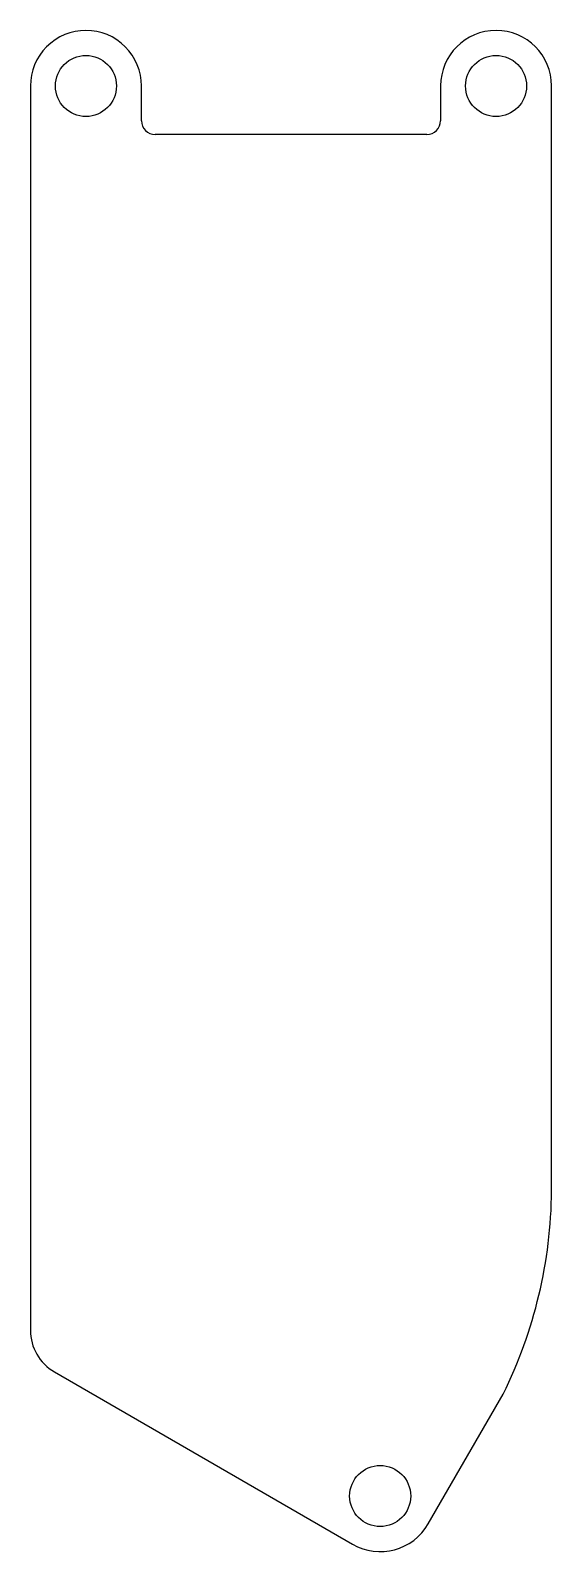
# Model space of a CAD drawing. Header units: millimetres. Extents: x 95.3 to 114.1, y -62 to -7.2.
import ezdxf

# ---------------------------------------------------------------- set-up
doc = ezdxf.new("R2010")
doc.units = ezdxf.units.MM
doc.layers.add('Part__Feature', color=7, linetype='CONTINUOUS')

msp = doc.modelspace()

# ---------------------------------------------------------------- linework, layer by layer
at = {"layer": 'Part__Feature'}
for p, q in [((97.2758, -7.24327), (97.2758, -7.24327, 1.6)), ((97.2758, -7.24327), (97.2758, -7.24327, 1.6)), ((112.057, -7.24282), (112.057, -7.24282, 1.6)), ((112.057, -7.24282), (112.057, -7.24282, 1.6)), ((95.2757, -9.24326), (95.2756, -54.0552)), ((95.2757, -9.24326, 1.6), (95.2756, -54.0552, 1.6)), ((95.2757, -9.24326, 1.6), (95.2756, -54.0552, 1.6)), ((95.2757, -9.24326), (95.2756, -54.0552)), ((95.2757, -9.24326), (95.2757, -9.24326, 1.6)), ((95.2757, -9.24326), (95.2757, -9.24326, 1.6)), ((98.3759, -9.24345), (98.3759, -9.24345, 1.6)), ((98.3759, -9.24345), (98.3759, -9.24345, 1.6)), ((99.2757, -10.4933), (99.2758, -9.24341)), ((99.2757, -10.4933, 1.6), (99.2758, -9.24341, 1.6)), ((99.2757, -10.4933, 1.6), (99.2758, -9.24341, 1.6)), ((99.2757, -10.4933), (99.2758, -9.24341)), ((99.2758, -9.24341), (99.2758, -9.24341, 1.6)), ((99.2758, -9.24341), (99.2758, -9.24341, 1.6)), ((110.057, -9.24281), (110.057, -9.24281, 1.6)), ((110.057, -9.24281), (110.057, -9.24281, 1.6)), ((110.057, -9.24281, 1.6), (110.057, -10.4927, 1.6)), ((110.057, -9.24281), (110.057, -10.4927)), ((110.057, -9.24281), (110.057, -10.4927)), ((110.057, -9.24281, 1.6), (110.057, -10.4927, 1.6)), ((113.157, -9.243), (113.157, -9.243, 1.6)), ((113.157, -9.243), (113.157, -9.243, 1.6)), ((114.057, -9.24296), (114.057, -9.24296, 1.6)), ((114.057, -49.0277), (114.057, -9.24296)), ((114.057, -49.0277, 1.6), (114.057, -9.24296, 1.6)), ((114.057, -49.0277, 1.6), (114.057, -9.24296, 1.6)), ((114.057, -9.24296), (114.057, -9.24296, 1.6)), ((114.057, -49.0277), (114.057, -9.24296)), ((99.2757, -10.4933), (99.2757, -10.4933, 1.6)), ((99.2757, -10.4933), (99.2757, -10.4933, 1.6)), ((110.057, -10.4927), (110.057, -10.4927, 1.6)), ((110.057, -10.4927), (110.057, -10.4927, 1.6)), ((109.557, -10.9928), (99.776, -10.9933)), ((109.557, -10.9928, 1.6), (99.776, -10.9933, 1.6)), ((109.557, -10.9928, 1.6), (99.776, -10.9933, 1.6)), ((109.557, -10.9928), (99.776, -10.9933)), ((99.776, -10.9933), (99.776, -10.9933, 1.6)), ((99.776, -10.9933), (99.776, -10.9933, 1.6)), ((109.557, -10.9928), (109.557, -10.9928, 1.6)), ((109.557, -10.9928), (109.557, -10.9928, 1.6)), ((114.057, -49.0277), (114.057, -49.0277, 1.6)), ((114.057, -49.0277), (114.057, -49.0277, 1.6)), ((95.2756, -54.0552), (95.2756, -54.0552, 1.6)), ((95.2756, -54.0552), (95.2756, -54.0552, 1.6)), ((96.1419, -55.555), (106.88, -61.7565)), ((96.1419, -55.555, 1.6), (106.88, -61.7565, 1.6)), ((96.1419, -55.555), (96.1419, -55.555, 1.6)), ((96.1419, -55.555, 1.6), (106.88, -61.7565, 1.6)), ((96.1419, -55.555), (106.88, -61.7565)), ((96.1419, -55.555), (96.1419, -55.555, 1.6)), ((109.612, -61.0245), (112.31, -56.3519)), ((109.612, -61.0245, 1.6), (112.31, -56.3519, 1.6)), ((109.612, -61.0245, 1.6), (112.31, -56.3519, 1.6)), ((109.612, -61.0245), (112.31, -56.3519)), ((112.31, -56.3519), (112.31, -56.3519, 1.6)), ((112.31, -56.3519), (112.31, -56.3519, 1.6)), ((108.98, -60.0247), (108.98, -60.0247, 1.6)), ((108.98, -60.0247), (108.98, -60.0247, 1.6)), ((109.612, -61.0245), (109.612, -61.0245, 1.6)), ((109.612, -61.0245), (109.612, -61.0245, 1.6)), ((106.88, -61.7565), (106.88, -61.7565, 1.6)), ((106.88, -61.7565), (106.88, -61.7565, 1.6))]:
    msp.add_line(p, q, dxfattribs=at)
for centre in [(97.2759, -9.24345), (97.2759, -9.24345), (97.2759, -9.24345), (97.2759, -9.24345), (112.057, -9.243), (112.057, -9.243), (112.057, -9.243), (112.057, -9.243), (107.88, -60.0247), (107.88, -60.0247), (107.88, -60.0247), (107.88, -60.0247)]:
    msp.add_circle(centre, 1.1, dxfattribs=at)
for centre, radius, start, end in [((97.276, -9.243), 2.00032, 90.0052, -179.993), ((97.276, -9.243, 1.6), 2.00032, 90.0052, -179.993), ((97.276, -9.243), 2.00032, 90.0052, -179.993), ((97.276, -9.243, 1.6), 2.00032, 90.0052, -179.993), ((97.276, -9.243), 1.99973, -0.011747, 90.0052), ((97.276, -9.243, 1.6), 1.99973, -0.011747, 90.0052), ((97.276, -9.243), 1.99973, -0.011747, 90.0052), ((97.276, -9.243, 1.6), 1.99973, -0.011747, 90.0052), ((112.057, -9.243), 1.99999, 89.996, 179.995), ((112.057, -9.243, 1.6), 1.99999, 89.996, 179.995), ((112.057, -9.243), 1.99999, 89.996, 179.995), ((112.057, -9.243, 1.6), 1.99999, 89.996, 179.995), ((112.057, -9.243), 2.00018, 0.001174, 89.996), ((112.057, -9.243, 1.6), 2.00018, 0.001174, 89.996), ((112.057, -9.243), 2.00018, 0.001174, 89.996), ((112.057, -9.243, 1.6), 2.00018, 0.001174, 89.996), ((99.776, -10.493), 0.50033, -179.961, -90.0013), ((99.776, -10.493, 1.6), 0.50033, -179.961, -90.0013), ((99.776, -10.493), 0.50033, -179.961, -90.0013), ((99.776, -10.493, 1.6), 0.50033, -179.961, -90.0013), ((109.557, -10.493), 0.49983, -90.0195, 0.030033), ((109.557, -10.493, 1.6), 0.49983, -90.0195, 0.030033), ((109.557, -10.493), 0.49983, -90.0195, 0.030033), ((109.557, -10.493, 1.6), 0.49983, -90.0195, 0.030033), ((97.283, -48.898), 16.7743, -26.3827, -0.443087), ((97.283, -48.898, 1.6), 16.7743, -26.3827, -0.443087), ((97.283, -48.898), 16.7743, -26.3827, -0.443087), ((97.283, -48.898, 1.6), 16.7743, -26.3827, -0.443087), ((97.008, -54.055), 1.73212, -179.994, -120.002), ((97.008, -54.055, 1.6), 1.73212, -179.994, -120.002), ((97.008, -54.055), 1.73212, -179.994, -120.002), ((97.008, -54.055, 1.6), 1.73212, -179.994, -120.002), ((107.88, -60.024), 2.00054, -119.988, -30.0086), ((107.88, -60.024, 1.6), 2.00054, -119.988, -30.0086), ((107.88, -60.024), 2.00054, -119.988, -30.0086), ((107.88, -60.024, 1.6), 2.00054, -119.988, -30.0086)]:
    msp.add_arc(centre, radius, start, end, dxfattribs=at)

doc.saveas('drawing.dxf')
